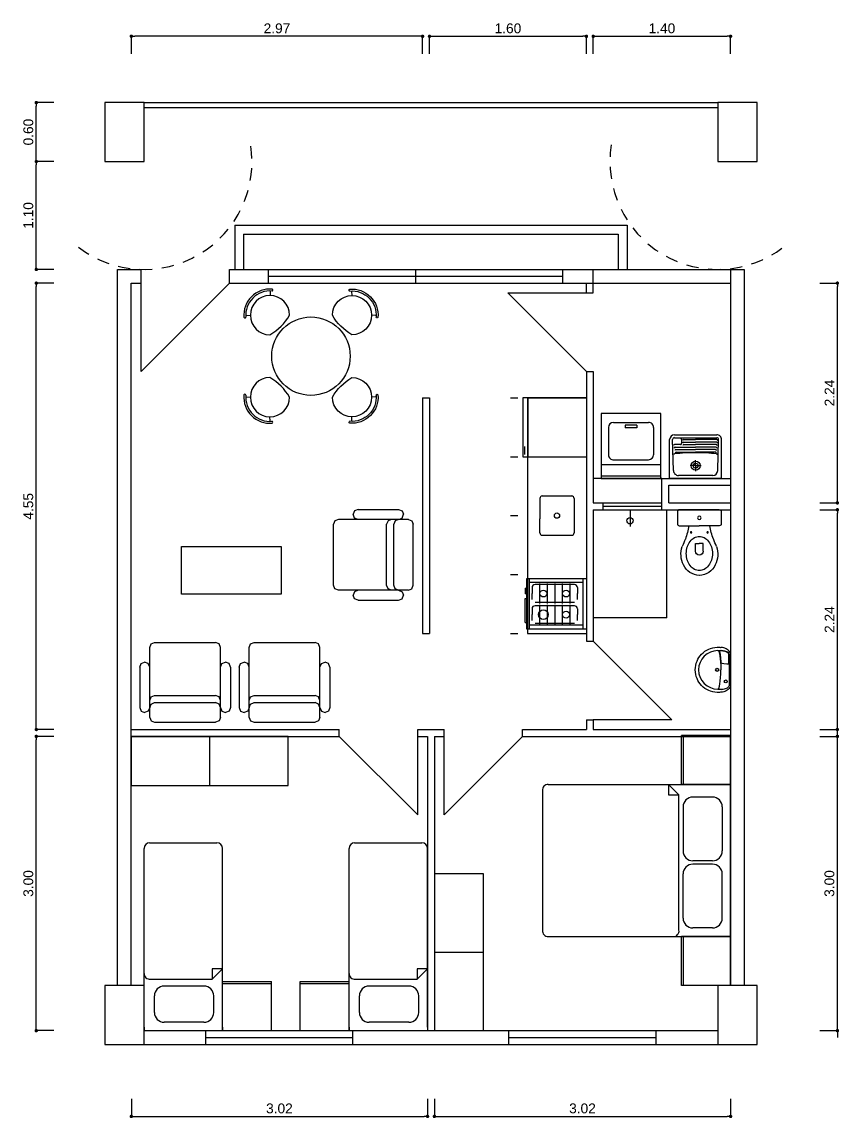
# Model space of a CAD drawing. Header units: inches. Extents: x 14 to 291, y -37 to 288.
# Drawn here: x 21.42 to 29.75, y -17.92 to -6.75 of the extents above; entities that cross this region are included whole.
import ezdxf

# ---------------------------------------------------------------- set-up
doc = ezdxf.new("R2010")
doc.units = ezdxf.units.IN
doc.header["$LTSCALE"] = 0.5
doc.header["$MEASUREMENT"] = 0
doc.header["$PDMODE"] = 98
doc.linetypes.add('HIDDEN', pattern=[0.375, 0.25, -0.125])
doc.layers.add('ar-mobiliario', color=7, linetype='Continuous')
doc.styles.get("Standard").update_dxf_attribs({"font": 'Arial.ttf'})
doc.dimstyles.new('Executivo 1-50', dxfattribs={"dimtxt": 0.1, "dimasz": 0.035, "dimexe": 0, "dimexo": 0.0625, "dimgap": 0.03, "dimtad": 1, "dimzin": 0, "dimdsep": 46, "dimtxsty": 'Standard', "dimblk": 'DOT', "dimcen": 0.09, "dimclrd": 8, "dimclre": 8, "dimadec": 0, "dimazin": 0, "dimtfac": 1, "dimtix": 1, "dimtmove": 2, "dimatfit": 3, "dimldrblk": 'DOT', "dimfxl": 0.18, "dimfxlon": 1, "dimtolj": 1, "dimtzin": 0, "dimarcsym": 0})

# ---------------------------------------------------------------- blocks, each defined once
blk = doc.blocks.new('_DOT')
at = {"color": 0, "linetype": 'ByBlock', "lineweight": -2}
blk.add_line((-0.5, 0), (-1, 0), dxfattribs=at)
at = {"color": 0, "linetype": 'ByBlock', "const_width": 0.5}
blk.add_lwpolyline([(-0.25, 0, 1), (0.25, 0, 1)], format="xyb", close=True, dxfattribs=at)
blk = doc.blocks.new('*D327')
at = {"color": 8, "lineweight": -2}
for p, q in [((22.538, -17.724), (22.538, -17.904)), ((25.558, -17.724), (25.558, -17.904)), ((22.573, -17.904), (25.523, -17.904))]:
    blk.add_line(p, q, dxfattribs=at)
at = {"layer": 'Defpoints', "color": 0}
for p in [(22.538, -16.57), (25.558, -17.03), (25.558, -17.904)]:
    blk.add_point(p, dxfattribs=at)
at = {"color": 8, "lineweight": -2, "xscale": 0.035, "yscale": 0.035, "zscale": 0.035, "rotation": 180}
blk.add_blockref('_DOT', (22.538, -17.904), dxfattribs=at)
at = {"color": 8, "lineweight": -2, "xscale": 0.035, "yscale": 0.035, "zscale": 0.035}
blk.add_blockref('_DOT', (25.558, -17.904), dxfattribs=at)
at = {"color": 0, "insert": (24.048, -17.823), "char_height": 0.1, "attachment_point": 5}
blk.add_mtext('\\A1;3.02', dxfattribs=at)
blk = doc.blocks.new('*D328')
at = {"color": 8, "lineweight": -2}
for p, q in [((25.628, -17.724), (25.628, -17.904)), ((28.648, -17.724), (28.648, -17.904)), ((25.663, -17.904), (28.613, -17.904))]:
    blk.add_line(p, q, dxfattribs=at)
at = {"layer": 'Defpoints', "color": 0}
for p in [(28.648, -16.57), (25.628, -17.03), (28.648, -17.904)]:
    blk.add_point(p, dxfattribs=at)
at = {"color": 8, "lineweight": -2, "xscale": 0.035, "yscale": 0.035, "zscale": 0.035, "rotation": 180}
blk.add_blockref('_DOT', (25.628, -17.904), dxfattribs=at)
at = {"color": 8, "lineweight": -2, "xscale": 0.035, "yscale": 0.035, "zscale": 0.035}
blk.add_blockref('_DOT', (28.648, -17.904), dxfattribs=at)
at = {"color": 0, "insert": (27.138, -17.823), "char_height": 0.1, "attachment_point": 5}
blk.add_mtext('\\A1;3.02', dxfattribs=at)
blk = doc.blocks.new('*D333')
at = {"color": 8, "lineweight": -2}
for p, q in [((21.749, -14.03), (21.569, -14.03)), ((21.569, -16.995), (21.569, -14.065)), ((21.749, -17.03), (21.569, -17.03))]:
    blk.add_line(p, q, dxfattribs=at)
at = {"layer": 'Defpoints', "color": 0}
for p in [(21.569, -14.03), (22.668, -14.03), (22.668, -17.03)]:
    blk.add_point(p, dxfattribs=at)
at = {"color": 8, "lineweight": -2, "xscale": 0.035, "yscale": 0.035, "zscale": 0.035}
for p, rotation in [((21.569, -14.03), 90), ((21.569, -17.03), 270)]:
    blk.add_blockref('_DOT', p, dxfattribs=dict(at, rotation=rotation))
at = {"color": 0, "insert": (21.488, -15.53), "char_height": 0.1, "attachment_point": 5, "rotation": 90}
blk.add_mtext('\\A1;3.00', dxfattribs=at)
blk = doc.blocks.new('*D334')
at = {"color": 8, "lineweight": -2}
for p, q in [((21.749, -9.41), (21.569, -9.41)), ((21.569, -13.925), (21.569, -9.445)), ((21.749, -13.96), (21.569, -13.96))]:
    blk.add_line(p, q, dxfattribs=at)
at = {"layer": 'Defpoints', "color": 0}
for p in [(21.569, -9.41), (23.538, -9.41), (22.538, -13.96)]:
    blk.add_point(p, dxfattribs=at)
at = {"color": 8, "lineweight": -2, "xscale": 0.035, "yscale": 0.035, "zscale": 0.035}
for p, rotation in [((21.569, -9.41), 90), ((21.569, -13.96), 270)]:
    blk.add_blockref('_DOT', p, dxfattribs=dict(at, rotation=rotation))
at = {"color": 0, "insert": (21.488, -11.685), "char_height": 0.1, "attachment_point": 5, "rotation": 90}
blk.add_mtext('\\A1;4.55', dxfattribs=at)
blk = doc.blocks.new('*D335')
at = {"color": 8, "lineweight": -2}
for p, q in [((22.538, -7.074), (22.538, -6.894)), ((25.473, -6.894), (22.573, -6.894)), ((25.508, -7.074), (25.508, -6.894))]:
    blk.add_line(p, q, dxfattribs=at)
at = {"layer": 'Defpoints', "color": 0}
for p in [(22.538, -6.894), (22.538, -10.58), (25.508, -10.58)]:
    blk.add_point(p, dxfattribs=at)
at = {"color": 8, "lineweight": -2, "xscale": 0.035, "yscale": 0.035, "zscale": 0.035, "rotation": 180}
blk.add_blockref('_DOT', (22.538, -6.894), dxfattribs=at)
at = {"color": 8, "lineweight": -2, "xscale": 0.035, "yscale": 0.035, "zscale": 0.035}
blk.add_blockref('_DOT', (25.508, -6.894), dxfattribs=at)
at = {"color": 0, "insert": (24.023, -6.813), "char_height": 0.1, "attachment_point": 5}
blk.add_mtext('\\A1;2.97', dxfattribs=at)
blk = doc.blocks.new('*D336')
at = {"color": 8, "lineweight": -2}
for p, q in [((25.578, -7.074), (25.578, -6.894)), ((25.613, -6.894), (27.143, -6.894)), ((27.178, -7.074), (27.178, -6.894))]:
    blk.add_line(p, q, dxfattribs=at)
at = {"layer": 'Defpoints', "color": 0}
for p in [(27.178, -6.894), (25.578, -10.58), (27.178, -10.58)]:
    blk.add_point(p, dxfattribs=at)
at = {"color": 8, "lineweight": -2, "xscale": 0.035, "yscale": 0.035, "zscale": 0.035, "rotation": 180}
blk.add_blockref('_DOT', (25.578, -6.894), dxfattribs=at)
at = {"color": 8, "lineweight": -2, "xscale": 0.035, "yscale": 0.035, "zscale": 0.035}
blk.add_blockref('_DOT', (27.178, -6.894), dxfattribs=at)
at = {"color": 0, "insert": (26.378, -6.813), "char_height": 0.1, "attachment_point": 5}
blk.add_mtext('\\A1;1.60', dxfattribs=at)
blk = doc.blocks.new('*D337')
at = {"color": 8, "lineweight": -2}
for p, q in [((27.248, -7.074), (27.248, -6.894)), ((27.283, -6.894), (28.613, -6.894)), ((28.648, -7.074), (28.648, -6.894))]:
    blk.add_line(p, q, dxfattribs=at)
at = {"layer": 'Defpoints', "color": 0}
for p in [(28.648, -6.894), (28.648, -9.27), (27.248, -9.41)]:
    blk.add_point(p, dxfattribs=at)
at = {"color": 8, "lineweight": -2, "xscale": 0.035, "yscale": 0.035, "zscale": 0.035, "rotation": 180}
blk.add_blockref('_DOT', (27.248, -6.894), dxfattribs=at)
at = {"color": 8, "lineweight": -2, "xscale": 0.035, "yscale": 0.035, "zscale": 0.035}
blk.add_blockref('_DOT', (28.648, -6.894), dxfattribs=at)
at = {"color": 0, "insert": (27.948, -6.813), "char_height": 0.1, "attachment_point": 5}
blk.add_mtext('\\A1;1.40', dxfattribs=at)
blk = doc.blocks.new('*D338')
at = {"color": 8, "lineweight": -2}
for p, q in [((29.737, -13.995), (29.737, -13.96)), ((29.557, -14.03), (29.737, -14.03)), ((29.737, -17.03), (29.737, -14.03)), ((29.557, -17.03), (29.737, -17.03)), ((29.737, -17.065), (29.737, -17.1))]:
    blk.add_line(p, q, dxfattribs=at)
at = {"layer": 'Defpoints', "color": 0}
for p in [(23.298, -14.03), (29.737, -14.03), (23.298, -17.03)]:
    blk.add_point(p, dxfattribs=at)
at = {"color": 8, "lineweight": -2, "xscale": 0.035, "yscale": 0.035, "zscale": 0.035}
for p, rotation in [((29.737, -14.03), 270), ((29.737, -17.03), 90)]:
    blk.add_blockref('_DOT', p, dxfattribs=dict(at, rotation=rotation))
at = {"color": 0, "insert": (29.656, -15.53), "char_height": 0.1, "attachment_point": 5, "rotation": 90}
blk.add_mtext('\\A1;3.00', dxfattribs=at)
blk = doc.blocks.new('*D339')
at = {"color": 8, "lineweight": -2}
for p, q in [((29.557, -11.72), (29.737, -11.72)), ((29.737, -13.925), (29.737, -11.755)), ((29.557, -13.96), (29.737, -13.96))]:
    blk.add_line(p, q, dxfattribs=at)
at = {"layer": 'Defpoints', "color": 0}
for p in [(27.348, -11.72), (29.737, -11.72), (28.648, -13.96)]:
    blk.add_point(p, dxfattribs=at)
at = {"color": 8, "lineweight": -2, "xscale": 0.035, "yscale": 0.035, "zscale": 0.035}
for p, rotation in [((29.737, -11.72), 90), ((29.737, -13.96), 270)]:
    blk.add_blockref('_DOT', p, dxfattribs=dict(at, rotation=rotation))
at = {"color": 0, "insert": (29.657, -12.84), "char_height": 0.1, "attachment_point": 5, "rotation": 90}
blk.add_mtext('\\A1;2.24', dxfattribs=at)
blk = doc.blocks.new('*D340')
at = {"color": 8, "lineweight": -2}
for p, q in [((29.557, -9.41), (29.737, -9.41)), ((29.737, -11.615), (29.737, -9.445)), ((29.557, -11.65), (29.737, -11.65))]:
    blk.add_line(p, q, dxfattribs=at)
at = {"layer": 'Defpoints', "color": 0}
for p in [(23.938, -9.41), (29.737, -9.41), (27.348, -11.65)]:
    blk.add_point(p, dxfattribs=at)
at = {"color": 8, "lineweight": -2, "xscale": 0.035, "yscale": 0.035, "zscale": 0.035}
for p, rotation in [((29.737, -9.41), 90), ((29.737, -11.65), 270)]:
    blk.add_blockref('_DOT', p, dxfattribs=dict(at, rotation=rotation))
at = {"color": 0, "insert": (29.657, -10.53), "char_height": 0.1, "attachment_point": 5, "rotation": 90}
blk.add_mtext('\\A1;2.24', dxfattribs=at)
blk = doc.blocks.new('chuveiro')
at = {"color": 0, "linetype": 'ByBlock', "lineweight": -2}
blk.add_line((0, 0), (0, -172), dxfattribs=at)
blk.add_circle((0, -112), 32.4, dxfattribs=at)
blk = doc.blocks.new('CP929_2')
at = {"color": 0, "linetype": 'ByBlock', "lineweight": -2}
for p, q in [((-0.222, -0.027), (-0.224, -0.035)), ((-0.224, -0.035), (-0.224, -0.159)), ((-0.218, -0.021), (-0.222, -0.027)), ((-0.212, -0.016), (-0.218, -0.021)), ((-0.204, -0.015), (-0.212, -0.016)), ((-0.204, -0.015), (0.204, -0.015)), ((0.204, -0.015), (0.212, -0.016)), ((0.212, -0.016), (0.217, -0.021)), ((0.217, -0.021), (0.222, -0.027)), ((0.222, -0.027), (0.223, -0.035)), ((0.223, -0.035), (0.223, -0.159)), ((-0.224, -0.159), (-0.222, -0.167)), ((-0.222, -0.167), (-0.218, -0.173)), ((-0.218, -0.173), (-0.212, -0.177)), ((-0.212, -0.177), (-0.204, -0.179)), ((-0.204, -0.179), (0, -0.179)), ((-0.103, -0.18), (-0.103, -0.179)), ((0.204, -0.179), (0, -0.179)), ((0.102, -0.18), (0.102, -0.179)), ((0.212, -0.177), (0.204, -0.179)), ((0.217, -0.173), (0.212, -0.177)), ((0.222, -0.167), (0.217, -0.173)), ((0.223, -0.159), (0.222, -0.167)), ((-0.04, -0.437), (-0.04, -0.36)), ((-0.04, -0.36), (0, -0.36)), ((0.04, -0.36), (0, -0.36)), ((0.04, -0.437), (0.04, -0.36))]:
    blk.add_line(p, q, dxfattribs=at)
for centre, radius in [((0, -0.097), 0.018), ((-0.084, -0.246), 0.00752), ((0.084, -0.246), 0.00752)]:
    blk.add_circle(centre, radius, dxfattribs=at)
for centre, radius, start, end in [((-0.859, -0.049), 0.763, 339.6909, 350.163), ((0.858, -0.049), 0.763, 189.837, 200.3091), ((-26.813, 10.724), 28.863, 337.3538, 337.5183), ((0.018, -0.424), 0.142, 118.3761, 142.5178), ((0, -0.39), 0.103, 90, 118.3761), ((0, -0.39), 0.103, 61.6239, 90), ((-0.019, -0.424), 0.142, 37.4822, 61.6239), ((26.812, 10.724), 28.863, 202.4817, 202.6462), ((0.067, -0.468), 0.255, 162.0904, 205.4458), ((0.092, -0.461), 0.226, 162.3784, 180), ((0.047, -0.447), 0.178, 142.5178, 162.3784), ((0, -0.437), 0.0404, 180, 360), ((-0.048, -0.447), 0.178, 17.6216, 37.4822), ((-0.093, -0.461), 0.226, 0, 17.6216), ((-0.068, -0.468), 0.255, 334.5542, 17.9096), ((0.092, -0.461), 0.226, 180, 197.6216), ((0.047, -0.475), 0.178, 197.6216, 217.4822), ((-0.048, -0.475), 0.178, 322.5178, 342.3784), ((-0.093, -0.461), 0.226, 342.3784, 360), ((0.008, -0.495), 0.19, 205.7625, 267.2081), ((0.018, -0.498), 0.142, 217.4822, 241.6239), ((0, -0.532), 0.103, 241.6239, 270), ((0, -0.532), 0.103, 270, 298.3761), ((-0.009, -0.495), 0.19, 272.7919, 334.2375), ((-0.019, -0.498), 0.142, 298.3761, 322.5178)]:
    blk.add_arc(centre, radius, start, end, dxfattribs=at)
blk = doc.blocks.new('L915')
at = {"color": 0, "linetype": 'ByBlock', "lineweight": -2}
for p, q in [((-0.172, 0), (-0.181, -0.006)), ((-0.172, 0), (0.172, 0)), ((0.172, 0), (0.181, -0.006)), ((-0.23, -0.114), (-0.229, -0.104)), ((-0.227, -0.083), (-0.229, -0.098)), ((-0.229, -0.104), (-0.229, -0.098)), ((-0.224, -0.07), (-0.227, -0.083)), ((-0.22, -0.058), (-0.224, -0.07)), ((-0.215, -0.046), (-0.22, -0.058)), ((-0.208, -0.034), (-0.215, -0.046)), ((-0.2, -0.023), (-0.208, -0.034)), ((-0.19, -0.013), (-0.2, -0.023)), ((-0.199, -0.097), (-0.198, -0.091)), ((-0.198, -0.102), (-0.199, -0.097)), ((-0.198, -0.084), (-0.197, -0.075)), ((-0.198, -0.091), (-0.198, -0.084)), ((-0.198, -0.108), (-0.198, -0.102)), ((-0.198, -0.113), (-0.198, -0.108)), ((-0.197, -0.075), (-0.194, -0.061)), ((-0.194, -0.061), (-0.191, -0.05)), ((-0.193, -0.093), (-0.194, -0.105)), ((-0.194, -0.105), (-0.194, -0.116)), ((-0.192, -0.08), (-0.193, -0.093)), ((-0.19, -0.067), (-0.192, -0.08)), ((-0.191, -0.05), (-0.188, -0.042)), ((-0.181, -0.006), (-0.19, -0.013)), ((-0.187, -0.056), (-0.19, -0.067)), ((-0.188, -0.042), (-0.182, -0.032)), ((-0.182, -0.046), (-0.187, -0.056)), ((-0.184, -0.112), (-0.173, -0.109)), ((-0.182, -0.032), (-0.177, -0.024)), ((-0.177, -0.036), (-0.182, -0.046)), ((-0.177, -0.024), (-0.171, -0.017)), ((-0.17, -0.026), (-0.177, -0.036)), ((-0.173, -0.109), (-0.161, -0.107)), ((-0.171, -0.017), (-0.164, -0.013)), ((-0.163, -0.018), (-0.17, -0.026)), ((-0.166, -0.113), (-0.141, -0.109)), ((-0.164, -0.013), (0.164, -0.013)), ((-0.127, -0.017), (-0.163, -0.018)), ((-0.161, -0.107), (-0.145, -0.105)), ((-0.145, -0.105), (-0.128, -0.103)), ((-0.141, -0.109), (-0.114, -0.105)), ((-0.128, -0.103), (-0.11, -0.101)), ((-0.096, -0.017), (-0.127, -0.017)), ((-0.114, -0.105), (-0.078, -0.102)), ((-0.11, -0.101), (-0.095, -0.099)), ((-0.061, -0.017), (-0.096, -0.017)), ((-0.095, -0.099), (-0.078, -0.099)), ((-0.078, -0.099), (-0.071, -0.098)), ((-0.078, -0.102), (-0.045, -0.1)), ((-0.071, -0.098), (-0.069, -0.09)), ((-0.069, -0.09), (-0.066, -0.067)), ((-0.066, -0.067), (-0.063, -0.037)), ((-0.063, -0.037), (-0.061, -0.017)), ((-0.045, -0.1), (0, -0.098)), ((0.045, -0.1), (0, -0.098)), ((0.078, -0.102), (0.045, -0.1)), ((0.114, -0.105), (0.078, -0.102)), ((0.141, -0.109), (0.114, -0.105)), ((0.166, -0.113), (0.141, -0.109)), ((0.171, -0.017), (0.164, -0.013)), ((0.177, -0.024), (0.171, -0.017)), ((0.182, -0.032), (0.177, -0.024)), ((0.181, -0.006), (0.19, -0.013)), ((0.188, -0.042), (0.182, -0.032)), ((0.191, -0.05), (0.188, -0.042)), ((0.19, -0.013), (0.2, -0.023)), ((0.194, -0.061), (0.191, -0.05)), ((0.197, -0.075), (0.194, -0.061)), ((0.198, -0.084), (0.197, -0.075)), ((0.198, -0.091), (0.198, -0.084)), ((0.199, -0.097), (0.198, -0.091)), ((0.198, -0.102), (0.199, -0.097)), ((0.198, -0.108), (0.198, -0.102)), ((0.198, -0.113), (0.198, -0.108)), ((0.2, -0.023), (0.208, -0.034)), ((0.208, -0.034), (0.215, -0.046)), ((0.215, -0.046), (0.22, -0.058)), ((0.22, -0.058), (0.224, -0.07)), ((0.224, -0.07), (0.227, -0.083)), ((0.227, -0.083), (0.228, -0.093)), ((0.228, -0.093), (0.229, -0.104)), ((0.229, -0.104), (0.23, -0.114)), ((-0.23, -0.125), (-0.23, -0.114)), ((-0.23, -0.136), (-0.23, -0.125)), ((-0.228, -0.159), (-0.23, -0.136)), ((-0.224, -0.181), (-0.228, -0.159)), ((-0.218, -0.203), (-0.224, -0.181)), ((-0.21, -0.223), (-0.218, -0.203)), ((-0.2, -0.243), (-0.21, -0.223)), ((-0.198, -0.119), (-0.198, -0.113)), ((-0.197, -0.125), (-0.198, -0.119)), ((-0.196, -0.13), (-0.197, -0.125)), ((-0.195, -0.125), (-0.196, -0.13)), ((-0.193, -0.122), (-0.195, -0.125)), ((-0.194, -0.116), (-0.184, -0.112)), ((-0.19, -0.118), (-0.193, -0.122)), ((-0.19, -0.118), (-0.166, -0.113)), ((0.19, -0.118), (0.166, -0.113)), ((0.19, -0.118), (0.193, -0.122)), ((0.193, -0.122), (0.195, -0.125)), ((0.195, -0.125), (0.196, -0.13)), ((0.196, -0.13), (0.197, -0.125)), ((0.197, -0.125), (0.198, -0.119)), ((0.198, -0.119), (0.198, -0.113)), ((0.21, -0.223), (0.2, -0.243)), ((0.218, -0.203), (0.21, -0.223)), ((0.224, -0.181), (0.218, -0.203)), ((0.228, -0.159), (0.224, -0.181)), ((0.23, -0.136), (0.228, -0.159)), ((0.23, -0.114), (0.23, -0.125)), ((0.23, -0.125), (0.23, -0.136)), ((-0.189, -0.262), (-0.2, -0.243)), ((-0.175, -0.278), (-0.189, -0.262)), ((-0.16, -0.295), (-0.175, -0.278)), ((-0.144, -0.309), (-0.16, -0.295)), ((-0.127, -0.322), (-0.144, -0.309)), ((-0.108, -0.333), (-0.127, -0.322)), ((-0.088, -0.342), (-0.108, -0.333)), ((0.107, -0.333), (0.088, -0.342)), ((0.127, -0.322), (0.107, -0.333)), ((0.144, -0.309), (0.127, -0.322)), ((0.16, -0.295), (0.144, -0.309)), ((0.175, -0.278), (0.16, -0.295)), ((0.189, -0.262), (0.175, -0.278)), ((0.2, -0.243), (0.189, -0.262)), ((-0.067, -0.35), (-0.088, -0.342)), ((-0.046, -0.355), (-0.067, -0.35)), ((-0.023, -0.359), (-0.046, -0.355)), ((0, -0.36), (-0.023, -0.359)), ((0.023, -0.359), (0, -0.36)), ((0.046, -0.355), (0.023, -0.359)), ((0.067, -0.35), (0.046, -0.355)), ((0.088, -0.342), (0.067, -0.35))]:
    blk.add_line(p, q, dxfattribs=at)
for centre, radius in [((0.118, -0.049), 0.0151), ((0, -0.137), 0.0161)]:
    blk.add_circle(centre, radius, dxfattribs=at)
blk.add_arc((0, -0.13), 0.196, 180, 0, dxfattribs=at)
blk = doc.blocks.new('PSR_Fogão4 bocas', base_point=(23.006, 28.013))
at = {"color": 0, "linetype": 'ByBlock', "lineweight": -2}
for p, q in [((23.006, 28.623), (23.516, 28.623)), ((23.006, 28.623), (23.006, 28.013)), ((23.516, 28.013), (23.516, 28.623)), ((23.006, 28.585), (23.516, 28.585)), ((23.043, 28.585), (23.043, 28.039)), ((23.064, 28.501), (23.064, 28.099)), ((23.094, 28.531), (23.155, 28.531)), ((23.215, 28.531), (23.155, 28.531)), ((23.245, 28.501), (23.245, 28.099)), ((23.28, 28.501), (23.28, 28.099)), ((23.31, 28.531), (23.37, 28.531)), ((23.43, 28.531), (23.37, 28.531)), ((23.46, 28.501), (23.46, 28.099)), ((23.479, 28.585), (23.479, 28.039)), ((23.054, 28.454), (23.255, 28.454)), ((23.269, 28.454), (23.47, 28.454)), ((23.054, 28.377), (23.255, 28.377)), ((23.054, 28.3), (23.255, 28.3)), ((23.269, 28.377), (23.47, 28.377)), ((23.269, 28.3), (23.47, 28.3)), ((23.054, 28.223), (23.255, 28.223)), ((23.269, 28.223), (23.47, 28.223)), ((23.054, 28.146), (23.255, 28.146)), ((23.094, 28.069), (23.155, 28.069)), ((23.215, 28.069), (23.155, 28.069)), ((23.269, 28.146), (23.47, 28.146)), ((23.31, 28.069), (23.37, 28.069)), ((23.43, 28.069), (23.37, 28.069)), ((23.006, 28.039), (23.516, 28.039)), ((23.006, 28.013), (23.516, 28.013)), ((23.099, 27.998), (23.099, 28.013)), ((23.099, 27.998), (23.159, 27.998)), ((23.159, 28.013), (23.159, 27.998)), ((23.204, 27.998), (23.204, 28.013)), ((23.449, 27.998), (23.204, 27.998)), ((23.449, 27.998), (23.449, 28.013))]:
    blk.add_line(p, q, dxfattribs=at)
for centre, radius in [((23.155, 28.415), 0.035), ((23.37, 28.415), 0.035), ((23.155, 28.184), 0.035), ((23.37, 28.184), 0.0487)]:
    blk.add_circle(centre, radius, dxfattribs=at)
for centre, start, end in [((23.094, 28.501), 90, 180), ((23.31, 28.501), 90, 180), ((23.094, 28.099), 180, 270), ((23.31, 28.099), 180, 270)]:
    blk.add_arc(centre, 0.03, start, end, dxfattribs=at)
blk = doc.blocks.new('PSR_cuba cozinha', base_point=(23.006, 28.013))
at = {"layer": 'ar-mobiliario', "color": 0, "linetype": 'ByBlock', "lineweight": -2}
for p, q in [((23.085, 28.544), (23.085, 28.337)), ((23.11, 28.569), (23.41, 28.569)), ((23.435, 28.544), (23.435, 28.194)), ((23.085, 28.194), (23.085, 28.337)), ((23.11, 28.169), (23.41, 28.169))]:
    blk.add_line(p, q, dxfattribs=at)
blk.add_circle((23.26, 28.369), 0.0269, dxfattribs=at)
for centre, start, end in [((23.11, 28.544), 90, 180), ((23.41, 28.544), 0, 90), ((23.11, 28.194), 180, 270), ((23.41, 28.194), 270, 0)]:
    blk.add_arc(centre, 0.025, start, end, dxfattribs=at)
blk = doc.blocks.new('PSR_Tanque 25L', base_point=(23.006, 28.013))
at = {"color": 0, "linetype": 'ByBlock', "lineweight": -2}
for p, q in [((22.871, 28.408), (23.401, 28.408)), ((22.871, 28.408), (22.871, 28.013)), ((23.194, 28.408), (23.248, 28.408)), ((23.401, 28.408), (23.401, 28.013)), ((22.911, 28.328), (22.901, 28.013)), ((22.961, 28.378), (23.311, 28.378)), ((23.136, 28.278), (23.08, 28.278)), ((23.136, 28.278), (23.136, 28.334)), ((23.136, 28.278), (23.192, 28.278)), ((23.136, 28.278), (23.136, 28.222)), ((23.361, 28.328), (23.371, 28.013)), ((22.926, 28.064), (23.136, 28.064)), ((22.929, 28.09), (23.136, 28.09)), ((22.932, 28.115), (23.136, 28.115)), ((22.935, 28.141), (23.136, 28.141)), ((23.333, 28.141), (23.136, 28.141)), ((23.339, 28.115), (23.136, 28.115)), ((23.346, 28.09), (23.136, 28.09)), ((23.257, 28.064), (23.136, 28.064)), ((23.279, 28.012), (23.279, 28.054)), ((23.289, 28.064), (23.351, 28.064)), ((22.921, 28.013), (23.136, 28.013)), ((23.351, 27.993), (22.921, 27.993)), ((23.351, 27.963), (22.921, 27.963)), ((22.923, 28.039), (23.136, 28.039)), ((23.258, 28.039), (23.136, 28.039)), ((23.26, 28.013), (23.136, 28.013))]:
    blk.add_line(p, q, dxfattribs=at)
for radius in [0.0452, 0.025]:
    blk.add_circle((23.136, 28.278), radius, dxfattribs=at)
for centre, radius, start, end in [((22.961, 28.328), 0.05, 90, 180), ((23.311, 28.328), 0.05, 0, 90), ((22.922, 28.169), 0.01, 180, 270), ((23.095, 29.402), 1.255, 262.0871, 271.891), ((23.177, 29.402), 1.255, 268.109, 277.9129), ((23.35, 28.169), 0.01, 270, 0), ((22.923, 28.049), 0.01, 180, 270), ((22.926, 28.074), 0.01, 180, 270), ((22.929, 28.1), 0.01, 180, 270), ((22.932, 28.125), 0.01, 180, 270), ((22.935, 28.151), 0.01, 180, 270), ((23.257, 28.074), 0.01, 270, 0), ((23.258, 28.049), 0.01, 270, 0), ((23.289, 28.054), 0.01, 90, 180), ((23.333, 28.151), 0.01, 270, 0), ((23.339, 28.125), 0.01, 270, 0), ((23.346, 28.1), 0.01, 270, 0), ((23.351, 28.074), 0.01, 270, 0), ((22.921, 28.013), 0.05, 180, 270), ((22.921, 28.013), 0.02, 178.6718, 270), ((22.921, 28.023), 0.01, 180, 270), ((23.26, 28.023), 0.01, 270, 0), ((23.289, 28.012), 0.01, 180, 270), ((23.351, 28.013), 0.05, 270, 0), ((23.351, 28.012), 0.02, 270, 1.3282)]:
    blk.add_arc(centre, radius, start, end, dxfattribs=at)
blk = doc.blocks.new('PSN_WasherDryer Vert', base_point=(23.006, 28.013))
at = {"color": 0, "linetype": 'ByBlock', "lineweight": -2}
for p, q in [((23.615, 28.673), (23.006, 28.673)), ((23.006, 28.673), (23.006, 28.013)), ((23.615, 28.013), (23.615, 28.673)), ((23.081, 28.532), (23.081, 28.251)), ((23.131, 28.583), (23.49, 28.583)), ((23.37, 28.554), (23.25, 28.554)), ((23.25, 28.554), (23.25, 28.527)), ((23.37, 28.527), (23.25, 28.527)), ((23.37, 28.554), (23.37, 28.527)), ((23.54, 28.532), (23.54, 28.254)), ((23.136, 28.203), (23.49, 28.203)), ((23.006, 28.153), (23.615, 28.153)), ((23.006, 28.04), (23.615, 28.04)), ((23.006, 28.013), (23.615, 28.013))]:
    blk.add_line(p, q, dxfattribs=at)
for centre, radius, start, end in [((23.131, 28.532), 0.0508, 90, 180), ((23.49, 28.532), 0.0508, 360, 90), ((23.131, 28.254), 0.0509, 183.5763, 274.7637), ((23.49, 28.254), 0.0508, 270, 0)]:
    blk.add_arc(centre, radius, start, end, dxfattribs=at)
blk = doc.blocks.new('PSR_Fridge 1Door', base_point=(23.006, 28.013))
at = {"color": 0, "linetype": 'ByBlock', "lineweight": -2}
for p, q in [((23.061, 28.661), (23.061, 28.013)), ((23.061, 28.661), (23.661, 28.661)), ((23.661, 28.013), (23.661, 28.661)), ((23.061, 28.064), (23.661, 28.064)), ((23.061, 28.013), (23.661, 28.013)), ((23.557, 28.028), (23.638, 28.028))]:
    blk.add_line(p, q, dxfattribs=at)
blk = doc.blocks.new('PSR_Double Bed', base_point=(23.006, 28.013))
at = {"color": 0, "linetype": 'ByBlock', "lineweight": -2}
for p, q in [((23.115, 29.732), (24.94, 29.732)), ((24.448, 29.626), (24.343, 29.732)), ((24.343, 29.732), (24.343, 29.626)), ((24.94, 29.732), (24.974, 29.732)), ((24.974, 28.182), (24.974, 29.732)), ((23.059, 28.245), (23.059, 29.668)), ((24.343, 29.626), (24.448, 29.626)), ((24.448, 28.245), (24.448, 29.626)), ((24.49, 29.503), (24.49, 29.053)), ((24.79, 29.603), (24.59, 29.603)), ((24.89, 29.503), (24.89, 29.053)), ((24.79, 28.953), (24.59, 28.953)), ((24.79, 28.919), (24.59, 28.919)), ((24.49, 28.369), (24.49, 28.819)), ((24.89, 28.369), (24.89, 28.819)), ((23.115, 28.181), (24.94, 28.182)), ((24.79, 28.269), (24.59, 28.269)), ((24.94, 28.182), (24.974, 28.182))]:
    blk.add_line(p, q, dxfattribs=at)
for centre, radius, start, end in [((23.115, 29.675), 0.0571, 90, 187.1348), ((24.59, 29.503), 0.1, 90, 180), ((24.79, 29.503), 0.1, 360, 90), ((24.59, 29.053), 0.1, 180, 270), ((24.79, 29.053), 0.1, 270, 360), ((24.59, 28.819), 0.1, 90, 180), ((24.79, 28.819), 0.1, 0, 90), ((24.59, 28.369), 0.1, 180, 270), ((24.79, 28.369), 0.1, 270, 0), ((23.115, 28.238), 0.0571, 172.8651, 270), ((24.392, 28.238), 0.0571, 270, 7.1348)]:
    blk.add_arc(centre, radius, start, end, dxfattribs=at)
blk = doc.blocks.new('Cab Base 1D-Drawer_2', base_point=(23.006, 28.013))
at = {"layer": 'ar-mobiliario', "color": 0, "linetype": 'ByBlock', "lineweight": -2}
for p, q in [((23.006, 28.513), (23.506, 28.513)), ((23.006, 28.013), (23.006, 28.513)), ((23.506, 28.013), (23.506, 28.513)), ((23.006, 28.493), (23.506, 28.493)), ((23.006, 28.013), (23.506, 28.013))]:
    blk.add_line(p, q, dxfattribs=at)
blk = doc.blocks.new('PSN_Single Bed', base_point=(23.006, 28.013))
at = {"layer": 'ar-mobiliario', "color": 0, "linetype": 'ByBlock', "lineweight": -2}
for p, q in [((23.193, 29.912), (23.193, 29.946)), ((23.993, 29.946), (23.193, 29.946)), ((23.193, 29.912), (23.193, 28.088)), ((23.383, 29.861), (23.788, 29.861)), ((23.993, 29.912), (23.993, 29.946)), ((23.993, 29.912), (23.993, 28.088)), ((23.283, 29.761), (23.283, 29.591)), ((23.888, 29.761), (23.888, 29.591)), ((23.298, 29.42), (23.193, 29.315)), ((23.298, 29.315), (23.298, 29.42)), ((23.929, 29.42), (23.298, 29.42)), ((23.383, 29.491), (23.788, 29.491)), ((23.193, 29.315), (23.298, 29.315)), ((23.936, 28.031), (23.25, 28.031))]:
    blk.add_line(p, q, dxfattribs=at)
for centre, radius, start, end in [((23.383, 29.761), 0.1, 90, 180), ((23.788, 29.761), 0.1, 0, 90), ((23.383, 29.591), 0.1, 180, 270), ((23.788, 29.591), 0.1, 270, 0), ((23.936, 29.364), 0.0571, 0, 97.1348), ((23.25, 28.088), 0.057, 180, 270), ((23.936, 28.088), 0.057, 270, 0)]:
    blk.add_arc(centre, radius, start, end, dxfattribs=at)
blk = doc.blocks.new('SLAB_19', base_point=(-13.105, -3.32))
at = {"color": 0, "linetype": 'ByBlock', "lineweight": -2}
blk.add_line((-12.305, -3.32), (-12.305, -3.82), dxfattribs=at)
at = {"color": 0, "linetype": 'ByBlock', "lineweight": -2, "flags": 128}
blk.add_lwpolyline([(-13.105, -3.32), (-13.105, -3.82), (-11.505, -3.82), (-11.505, -3.32)], close=True, dxfattribs=at)
blk = doc.blocks.new('PSN_LoveSeat Basic', base_point=(23.006, 28.013))
at = {"layer": 'ar-mobiliario', "color": 0, "linetype": 'ByBlock', "lineweight": -2}
for p, q in [((23.006, 28.776), (23.02, 28.812)), ((23.006, 28.063), (23.006, 28.776)), ((23.02, 28.812), (23.056, 28.826)), ((23.056, 28.826), (23.677, 28.826)), ((23.713, 28.812), (23.677, 28.826)), ((23.727, 28.776), (23.713, 28.812)), ((23.727, 28.063), (23.727, 28.776)), ((22.904, 28.576), (22.918, 28.612)), ((22.918, 28.612), (22.954, 28.626)), ((22.99, 28.612), (22.954, 28.626)), ((23.006, 28.576), (22.99, 28.612)), ((23.727, 28.576), (23.741, 28.612)), ((23.741, 28.612), (23.779, 28.626)), ((23.815, 28.612), (23.779, 28.626)), ((23.829, 28.576), (23.815, 28.612)), ((22.904, 28.576), (22.904, 28.163)), ((23.829, 28.576), (23.829, 28.163)), ((23.006, 28.235), (23.02, 28.271)), ((23.02, 28.271), (23.056, 28.285)), ((23.056, 28.285), (23.677, 28.285)), ((23.713, 28.271), (23.677, 28.285)), ((23.727, 28.235), (23.713, 28.271)), ((22.904, 28.163), (22.918, 28.127)), ((23.006, 28.163), (22.99, 28.127)), ((23.006, 28.163), (23.02, 28.199)), ((23.02, 28.199), (23.056, 28.213)), ((23.056, 28.213), (23.677, 28.213)), ((23.713, 28.199), (23.677, 28.213)), ((23.727, 28.163), (23.713, 28.199)), ((23.727, 28.163), (23.741, 28.127)), ((23.829, 28.163), (23.815, 28.127)), ((22.918, 28.127), (22.954, 28.113)), ((22.99, 28.127), (22.954, 28.113)), ((23.006, 28.063), (23.02, 28.027)), ((23.727, 28.063), (23.713, 28.027)), ((23.741, 28.127), (23.779, 28.113)), ((23.815, 28.127), (23.779, 28.113)), ((23.02, 28.027), (23.056, 28.013)), ((23.056, 28.013), (23.677, 28.013)), ((23.713, 28.027), (23.677, 28.013))]:
    blk.add_line(p, q, dxfattribs=at)
blk = doc.blocks.new('PSR_Chair Round', base_point=(23.006, 28.013))
at = {"layer": 'ar-mobiliario', "color": 0, "lineweight": -2}
for p, q in [((22.833, 27.545), (22.864, 27.572)), ((23.178, 27.545), (23.147, 27.572))]:
    blk.add_line(p, q, dxfattribs=at)
for centre, radius, start, end in [((23.006, 27.713), 0.2, 135, 45), ((23.006, 27.328), 0.545, 74.9643, 105.0357), ((22.811, 27.546), 0.00983, 52.4054, 207.8484), ((23.006, 27.713), 0.266, 220.127, 319.873), ((23.006, 27.713), 0.247, 220.127, 319.873), ((23.2, 27.546), 0.00983, 332.1516, 127.5946)]:
    blk.add_arc(centre, radius, start, end, dxfattribs=at)
blk = doc.blocks.new('*D381')
at = {"color": 8, "lineweight": -2}
for p, q in [((21.749, -8.17), (21.569, -8.17)), ((21.569, -9.235), (21.569, -8.205)), ((21.749, -9.27), (21.569, -9.27))]:
    blk.add_line(p, q, dxfattribs=at)
at = {"layer": 'Defpoints', "color": 0}
for p in [(21.569, -8.17), (22.268, -8.17), (22.398, -9.27)]:
    blk.add_point(p, dxfattribs=at)
at = {"color": 8, "lineweight": -2, "xscale": 0.035, "yscale": 0.035, "zscale": 0.035}
for p, rotation in [((21.569, -8.17), 90), ((21.569, -9.27), 270)]:
    blk.add_blockref('_DOT', p, dxfattribs=dict(at, rotation=rotation))
at = {"color": 0, "insert": (21.488, -8.72), "char_height": 0.1, "attachment_point": 5, "rotation": 90}
blk.add_mtext('\\A1;1.10', dxfattribs=at)
blk = doc.blocks.new('*D382')
at = {"color": 8, "lineweight": -2}
for p, q in [((21.749, -7.57), (21.569, -7.57)), ((21.569, -8.135), (21.569, -7.605)), ((21.749, -8.17), (21.569, -8.17))]:
    blk.add_line(p, q, dxfattribs=at)
at = {"layer": 'Defpoints', "color": 0}
for p in [(21.569, -7.57), (22.268, -7.57), (22.268, -8.17)]:
    blk.add_point(p, dxfattribs=at)
at = {"color": 8, "lineweight": -2, "xscale": 0.035, "yscale": 0.035, "zscale": 0.035}
for p, rotation in [((21.569, -7.57), 90), ((21.569, -8.17), 270)]:
    blk.add_blockref('_DOT', p, dxfattribs=dict(at, rotation=rotation))
at = {"color": 0, "insert": (21.488, -7.87), "char_height": 0.1, "attachment_point": 5, "rotation": 90}
blk.add_mtext('\\A1;0.60', dxfattribs=at)

msp = doc.modelspace()

# ---------------------------------------------------------------- linework, layer by layer
at = {"color": 8}
for p, q in [((22.6679, -7.5701), (28.5179, -7.5701)), ((22.6679, -7.6201), (28.5179, -7.6201)), ((23.5929, -8.8201), (27.5929, -8.8201)), ((23.5929, -8.8201), (23.5929, -9.2701)), ((27.5929, -8.8201), (27.5929, -9.2701)), ((23.6829, -8.9101), (27.5029, -8.9101)), ((23.6829, -8.9101), (23.6829, -9.2701)), ((27.5029, -8.9101), (27.5029, -9.2701)), ((23.9379, -9.2701), (25.4379, -9.2701)), ((25.4379, -9.4101), (25.4379, -9.2701)), ((25.4379, -9.2701), (26.9379, -9.2701)), ((27.2479, -9.2701), (28.6479, -9.2701)), ((23.9379, -9.3401), (25.4379, -9.3401)), ((25.4379, -9.3401), (26.9379, -9.3401)), ((23.5379, -9.4101), (22.6379, -10.3101)), ((22.6379, -10.3101), (22.6379, -9.4101)), ((23.9379, -9.4101), (25.4379, -9.4101)), ((25.4379, -9.4101), (26.9379, -9.4101)), ((27.2479, -9.4101), (28.6479, -9.4101)), ((27.1779, -10.3101), (26.3779, -9.5101)), ((26.3779, -9.5101), (27.1779, -9.5101)), ((25.5079, -10.5801), (25.5079, -12.9801)), ((25.5079, -10.5801), (25.5779, -10.5801)), ((25.5779, -10.5801), (25.5779, -12.9801)), ((26.4055, -10.5801), (26.4798, -10.5801)), ((26.5779, -10.5801), (26.5779, -12.9801)), ((26.5779, -10.5801), (27.1779, -10.5801)), ((26.4055, -11.1801), (26.4798, -11.1801)), ((27.9479, -11.4001), (27.2479, -11.4001)), ((27.3479, -11.6501), (27.9479, -11.6501)), ((27.3479, -11.6851), (27.9479, -11.6851)), ((27.3479, -11.7201), (27.9479, -11.7201)), ((27.9979, -12.8201), (27.9979, -11.7201)), ((26.4055, -11.7801), (26.4798, -11.7801)), ((26.4055, -12.3801), (26.4798, -12.3801)), ((27.9979, -12.8201), (27.2479, -12.8201)), ((25.5079, -12.9801), (25.5779, -12.9801)), ((26.4055, -12.9801), (26.4798, -12.9801)), ((26.5779, -12.9801), (27.1779, -12.9801)), ((27.2479, -13.0601), (28.0479, -13.8601)), ((28.0479, -13.8601), (27.2479, -13.8601)), ((24.6579, -14.0301), (25.4579, -14.8301)), ((25.4579, -14.8301), (25.4579, -14.0301)), ((26.5279, -14.0301), (25.7279, -14.8301)), ((25.7279, -14.8301), (25.7279, -14.0301)), ((23.2979, -17.0301), (24.7979, -17.0301)), ((26.3879, -17.0301), (27.8879, -17.0301)), ((23.2979, -17.1001), (24.7979, -17.1001)), ((23.2979, -17.1701), (24.7979, -17.1701)), ((26.3879, -17.1001), (27.8879, -17.1001)), ((26.3879, -17.1701), (27.8879, -17.1701))]:
    msp.add_line(p, q, dxfattribs=at)
for p, q in [((22.3979, -16.5701), (22.3979, -9.2701)), ((22.3979, -9.2701), (22.6379, -9.2701)), ((22.6379, -9.4101), (22.6379, -9.2701)), ((23.5379, -9.4101), (23.5379, -9.2701)), ((23.5379, -9.2701), (23.9379, -9.2701)), ((23.9379, -9.4101), (23.9379, -9.2701)), ((26.9379, -9.2701), (27.2479, -9.2701)), ((26.9379, -9.4101), (26.9379, -9.2701)), ((27.2479, -9.4101), (27.2479, -9.2701)), ((28.6479, -9.2701), (28.6479, -16.5701)), ((28.6479, -9.2701), (28.7879, -9.2701)), ((28.7879, -9.2701), (28.7879, -16.5701)), ((22.5379, -16.5701), (22.5379, -9.4101)), ((22.5379, -9.4101), (22.6379, -9.4101)), ((23.5379, -9.4101), (23.9379, -9.4101)), ((26.9379, -9.4101), (27.2479, -9.4101)), ((27.1779, -9.5101), (27.1779, -9.4101)), ((27.2479, -9.5101), (27.2479, -9.4101)), ((27.1779, -9.5101), (27.2479, -9.5101)), ((27.1779, -10.3101), (27.1779, -13.0601)), ((27.1779, -10.3101), (27.2479, -10.3101)), ((27.2479, -10.3101), (27.2479, -11.6501)), ((27.9479, -11.7201), (27.9479, -11.4001)), ((27.9479, -11.4001), (28.6479, -11.4001)), ((28.0179, -11.4701), (28.6479, -11.4701)), ((28.0179, -11.6501), (28.0179, -11.4701)), ((27.2479, -11.6501), (27.3479, -11.6501)), ((27.2479, -11.7201), (27.3479, -11.7201)), ((27.2479, -11.7201), (27.2479, -13.0601)), ((27.3479, -11.7201), (27.3479, -11.6501)), ((27.9479, -11.7201), (28.6479, -11.7201)), ((28.0179, -11.6501), (28.6479, -11.6501)), ((27.1779, -13.0601), (27.2479, -13.0601)), ((22.5379, -13.9601), (24.6579, -13.9601)), ((24.6579, -14.0301), (24.6579, -13.9601)), ((25.4579, -14.0301), (25.4579, -13.9601)), ((25.4579, -13.9601), (25.7279, -13.9601)), ((25.7279, -14.0301), (25.7279, -13.9601)), ((26.5279, -14.0301), (26.5279, -13.9601)), ((26.5279, -13.9601), (27.1779, -13.9601)), ((27.1779, -13.8601), (27.2479, -13.8601)), ((27.1779, -13.8601), (27.1779, -13.9601)), ((27.2479, -13.8601), (27.2479, -13.9601)), ((27.2479, -13.9601), (28.6479, -13.9601)), ((22.5379, -14.0301), (24.6579, -14.0301)), ((25.4579, -14.0301), (25.5579, -14.0301)), ((25.5579, -14.0301), (25.5579, -17.0301)), ((25.6279, -14.0301), (25.6279, -17.0301)), ((25.6279, -14.0301), (25.7279, -14.0301)), ((26.5279, -14.0301), (28.6479, -14.0301)), ((22.6679, -17.0301), (23.2979, -17.0301)), ((23.2979, -17.1701), (23.2979, -17.0301)), ((24.7979, -17.1701), (24.7979, -17.0301)), ((24.7979, -17.0301), (26.3879, -17.0301)), ((26.3879, -17.1701), (26.3879, -17.0301)), ((27.8879, -17.1701), (27.8879, -17.0301)), ((27.8879, -17.0301), (28.5179, -17.0301)), ((22.6679, -17.1701), (23.2979, -17.1701)), ((24.7979, -17.1701), (26.3879, -17.1701)), ((27.8879, -17.1701), (28.5179, -17.1701))]:
    msp.add_line(p, q)
for points in [[(22.2679, -7.5701), (22.2679, -8.1701), (22.6679, -8.1701), (22.6679, -7.5701)], [(28.5179, -7.5701), (28.5179, -8.1701), (28.9179, -8.1701), (28.9179, -7.5701)], [(22.2679, -16.5701), (22.2679, -17.1701), (22.6679, -17.1701), (22.6679, -16.5701)], [(28.5179, -16.5701), (28.5179, -17.1701), (28.9179, -17.1701), (28.9179, -16.5701)]]:
    msp.add_lwpolyline(points, close=True)
msp.add_lwpolyline([(24.0652, -12.0942), (24.0652, -12.5798), (23.0502, -12.5798), (23.0502, -12.0942)], close=True, dxfattribs=at)
msp.add_circle((24.3695, -10.1545), 0.4, dxfattribs=at)
at = {"color": 8, "linetype": 'HIDDEN'}
for centre, start, end in [((22.6679, -8.1701), 232.64692, 8.97509), ((28.5179, -8.1701), 171.02491, 307.35308)]:
    msp.add_arc(centre, 1.1, start, end, dxfattribs=at)

# ---------------------------------------------------------------- block references
at = {"color": 8}
for name, p, rotation in [('PSR_Chair Round', (24.1635, -9.9485), 225.0009708751222), ('PSR_Chair Round', (24.1635, -10.3604), 315.0009708751222), ('PSR_Fridge 1Door', (26.5302, -10.5245), 269.9989906931511), ('PSN_WasherDryer Vert', (27.3284, -11.4001), 359.9990093068486), ('PSR_Tanque 25L', (28.4215, -11.0053), 180.0001819207841), ('PSR_cuba cozinha', (26.6239, -12.1357), 359.9997980433913), ('PSN_LoveSeat Basic', (25.4131, -12.5393), 90.00100930684874), ('PSR_Fogão4 bocas', (26.5683, -12.4251), 269.9989906931511), ('PSN_LoveSeat Basic', (22.7259, -13.8865), 0.001009306848740372), ('PSN_LoveSeat Basic', (23.7406, -13.8865), 0.001009306848740372), ('L915', (28.6479, -13.352), 270.0000498915076), ('SLAB_19', (24.1379, -14.5301), 180), ('Cab Base 1D-Drawer_2', (28.6479, -14.5201), 89.99999069315142), ('PSR_Double Bed', (26.6794, -16.2386), 9.306848410890047e-06), ('PSN_Single Bed', (23.6548, -15.0969), 180.0000093068484), ('PSN_Single Bed', (25.7448, -15.0969), 180.0000093068484), ('SLAB_19', (25.6279, -17.0301), 90), ('Cab Base 1D-Drawer_2', (28.6479, -16.5701), 89.99999069315142), ('Cab Base 1D-Drawer_2', (23.4679, -17.0301), 359.9999906931514), ('Cab Base 1D-Drawer_2', (24.2579, -17.0301), 359.9999906931514)]:
    msp.add_blockref(name, p, dxfattribs=dict(at, rotation=rotation))
at = {"color": 8, "xscale": -1}
for name, p, rotation in [('PSR_Chair Round', (24.5755, -9.9485), 134.9990291248777), ('PSR_Chair Round', (24.5755, -10.3604), 44.99902912487767), ('CP929_2', (28.3293, -11.7051), 359.9999780290392)]:
    msp.add_blockref(name, p, dxfattribs=dict(at, rotation=rotation))
at = {"color": 8, "xscale": 0.001, "yscale": 0.001, "zscale": 0.001, "rotation": 360}
msp.add_blockref('chuveiro', (27.6229, -11.7201), dxfattribs=at)

# ---------------------------------------------------------------- dimensions: what is measured, and where the dimension line sits
for base, p1, p2, picture, middle in [((22.5379, -6.8938), (25.5079, -10.5801), (22.5379, -10.5801), '*D335', (24.0229, -6.8128)), ((27.1779, -6.8938), (25.5779, -10.5801), (27.1779, -10.5801), '*D336', (26.3779, -6.8128)), ((28.6479, -6.8938), (27.2479, -9.4101), (28.6479, -9.2701), '*D337', (27.9479, -6.8128)), ((25.5579, -17.9037), (22.5379, -16.5701), (25.5579, -17.0301), '*D327', (24.0479, -17.8226)), ((28.6479, -17.9037), (25.6279, -17.0301), (28.6479, -16.5701), '*D328', (27.1379, -17.8226))]:
    dim = msp.add_linear_dim(base=base, p1=p1, p2=p2, dimstyle='Executivo 1-50')
    dim.commit()
    dim.dimension.update_dxf_attribs({"geometry": picture, "text_midpoint": middle})
for base, p1, p2, picture, middle in [((21.5691, -7.5701), (22.2679, -8.1701), (22.2679, -7.5701), '*D382', (21.488, -7.8701)), ((21.5691, -8.1701), (22.3979, -9.2701), (22.2679, -8.1701), '*D381', (21.488, -8.7201)), ((21.5691, -9.4101), (22.5379, -13.9601), (23.5379, -9.4101), '*D334', (21.4882, -11.6851)), ((29.7368, -9.4101), (27.3479, -11.6501), (23.9379, -9.4101), '*D340', (29.6566, -10.5301)), ((29.7368, -11.7201), (28.6479, -13.9601), (27.3479, -11.7201), '*D339', (29.6566, -12.8401)), ((29.7368, -14.0301), (23.2979, -17.0301), (23.2979, -14.0301), '*D338', (29.6558, -15.5301)), ((21.5691, -14.0301), (22.6679, -17.0301), (22.6679, -14.0301), '*D333', (21.488, -15.5301))]:
    dim = msp.add_linear_dim(base=base, p1=p1, p2=p2, angle=90, dimstyle='Executivo 1-50')
    dim.commit()
    dim.dimension.update_dxf_attribs({"geometry": picture, "text_midpoint": middle})

doc.saveas('drawing.dxf')
